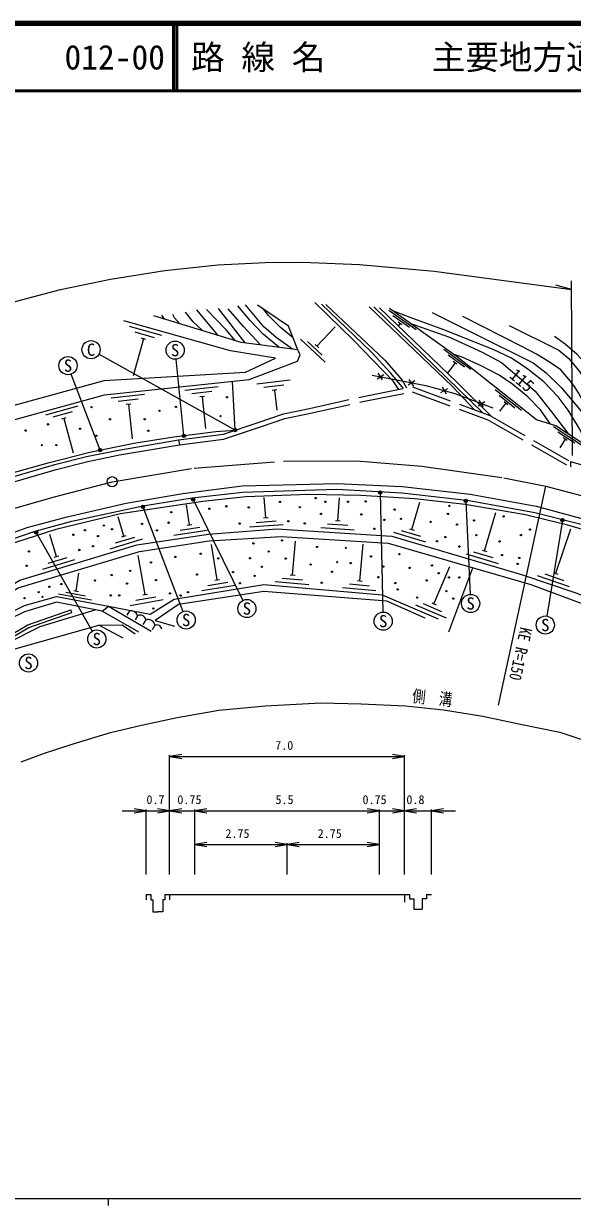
# Model space of a CAD drawing. Units: millimetres at full size, sheet at 1:1000, with parts at other scales. Extents: x 40000 to 680000, y 20000 to 380000.
# Drawn here: x 155427 to 237182, y 204000 to 380000 of the extents above; entities that cross this region are included whole.
import ezdxf
from ezdxf.enums import TextEntityAlignment as Align

# ---------------------------------------------------------------- set-up
doc = ezdxf.new("R2010")
doc.units = ezdxf.units.MM
doc.header["$LTSCALE"] = 1000
doc.linetypes.add('CHAIN', pattern=[18.5, 12, -1.5, 3.5, -1.5])
doc.linetypes.add('DASHED', pattern=[7.5, 6, -1.5])
for name, color, linetype, lineweight in [('M-BGD', 7, 'Continuous', 25), ('M-BMK', 2, 'CHAIN', 13), ('M-BMK-SRVR', 3, 'Continuous', 25), ('M-STR-HTXT', 7, 'Continuous', 13), ('M-STR-STRC', 7, 'Continuous', 25), ('M-TTL', 2, 'Continuous', 140), ('M-TTL-BAND', 7, 'Continuous', 25), ('M-TTL-LINE', 7, 'Continuous', 50)]:
    doc.layers.add(name, color=color, linetype=linetype, lineweight=lineweight)
doc.layers.add('M-TTL-TXT', color=7, linetype='Continuous')
doc.styles.add('ＭＳ ゴシック', font='')
doc.styles.get('ＭＳ ゴシック').set_extended_font_data('MS Gothic')

# ---------------------------------------------------------------- blocks, each defined once
blk = doc.blocks.new('open_arrow')
at = {"color": 0, "linetype": 'Continuous', "lineweight": -2}
blk.add_lwpolyline([(7.5, 1.25), (0, 0), (7.5, -1.25)], dxfattribs=at)

msp = doc.modelspace()

# ---------------------------------------------------------------- hatches: boundary and pattern name
at = {"layer": 'M-STR-STRC'}
for points in [[(179536, 318713, -1), (179097, 318474, -0.41421), (179197, 318813, -0.41421)], [(187139, 319576, -1), (186700, 319337, -0.41421), (186800, 319676, -0.41421)], [(167038, 316604, -1), (166599, 316365, -0.41421), (166699, 316704, -0.41421)], [(208784, 310272, -1), (208345, 310033, -0.41421), (208445, 310372, -0.41421)], [(173426, 308154, -1), (172987, 307915, -0.41421), (173087, 308254, -0.41421)], [(180899, 309262, -1), (180460, 309023, -0.41421), (180560, 309362, -0.41421)], [(221525, 309026, -1), (221086, 308787, -0.41421), (221186, 309126, -0.41421)], [(235912, 306176, -1), (235473, 305937, -0.41421), (235573, 306276, -0.41421)], [(157537, 304342, -1), (157097, 304103, -0.41421), (157197, 304442, -0.41421)]]:
    msp.add_hatch(color=256, dxfattribs=at).paths.add_polyline_path(points)

# ---------------------------------------------------------------- linework, layer by layer
at = {"layer": 'M-BGD'}
for p, q in [((176434, 336008), (176020, 336583)), ((184394, 333575), (181214, 337391)), ((188433, 332450), (184479, 337577)), ((207616, 337844), (223860, 322015)), ((213886, 334391), (209815, 337293)), ((212898, 334727), (210455, 336468)), ((176036, 333532), (171223, 334888)), ((199135, 331961), (201822, 334849)), ((211787, 335150), (211217, 335556)), ((211502, 335353), (211232, 334974)), ((173304, 333055), (171746, 327523)), ((174911, 333226), (172023, 334039)), ((173641, 332960), (172967, 333150)), ((196691, 333005), (200352, 329599)), ((197730, 332653), (199927, 330610)), ((198879, 332199), (199391, 331723)), ((222072, 328467), (218056, 331446)), ((219706, 329475), (218564, 327934)), ((221090, 328822), (218680, 330609)), ((219987, 329266), (219425, 329683)), ((208092, 327095), (209078, 327760)), ((208914, 326930), (208245, 327922)), ((184398, 325891), (179424, 325375)), ((186919, 319457), (186558, 326718)), ((195132, 326888), (190169, 326284)), ((194212, 326172), (191234, 325809)), ((212723, 326194), (213710, 326859)), ((213545, 326029), (212877, 327021)), ((217606, 325051), (218641, 325636)), ((218412, 324822), (217823, 325863)), ((173426, 324754), (168453, 324239)), ((172493, 324054), (169509, 323745)), ((183465, 325191), (180481, 324882)), ((182383, 324476), (181686, 324403)), ((182035, 324439), (182526, 319695)), ((193143, 325437), (192448, 325353)), ((192796, 325395), (193158, 322417)), ((223954, 322919), (223308, 323925)), ((229602, 322366), (225689, 325479)), ((228633, 322754), (226285, 324622)), ((163483, 323014), (158664, 321679)), ((162679, 322169), (159788, 321368)), ((171411, 323339), (170715, 323267)), ((171063, 323303), (171595, 318171)), ((223136, 323102), (224137, 323745)), ((227272, 323453), (226338, 322280)), ((227546, 323235), (226998, 323671)), ((161731, 321284), (161057, 321097)), ((161394, 321190), (162814, 316064)), ((238548, 317238), (234360, 319969)), ((237547, 317533), (235034, 319172)), ((178524, 318034), (178651, 317295)), ((236127, 318101), (235307, 316845)), ((236420, 317910), (235834, 318292)), ((236899, 314805), (236899, 313971)), ((180124, 305356), (179682, 308323)), ((191501, 306420), (191272, 309411)), ((202256, 305986), (202466, 309383)), ((213267, 304681), (214463, 308718)), ((170378, 303673), (169509, 306544)), ((191153, 306393), (191850, 306446)), ((224082, 301478), (225775, 307193)), ((177827, 303801), (182773, 304537)), ((178728, 304542), (181696, 304983)), ((179777, 305305), (180470, 305408)), ((189101, 305032), (194086, 305415)), ((190052, 305706), (193043, 305936)), ((199687, 304942), (204677, 304634)), ((200722, 305479), (203716, 305294)), ((201907, 306007), (202605, 305964)), ((211659, 304532), (214535, 303680)), ((212932, 304781), (213603, 304582)), ((234706, 298135), (236957, 304744)), ((160327, 300632), (159332, 303924)), ((168332, 301800), (173118, 303248)), ((169116, 302664), (171987, 303533)), ((170043, 303571), (170713, 303774)), ((195510, 297890), (195952, 302922)), ((210530, 304241), (215324, 302821)), ((184262, 297153), (183411, 302407)), ((205536, 297010), (206017, 302489)), ((221344, 301037), (226138, 299617)), ((222474, 301328), (225350, 300476)), ((223747, 301577), (224418, 301378)), ((158282, 298760), (163068, 300207)), ((159065, 299624), (161937, 300492)), ((159992, 300531), (160662, 300733)), ((173531, 294979), (172510, 300770)), ((163261, 295511), (163632, 298169)), ((195161, 297921), (195859, 297860)), ((216557, 293587), (218926, 299159)), ((218757, 289442), (222354, 298966)), ((231953, 297805), (236686, 296194)), ((233093, 298051), (235932, 297084)), ((234375, 298248), (235037, 298023)), ((181986, 295568), (186921, 296368)), ((182877, 296321), (185838, 296800)), ((183916, 297097), (184607, 297209)), ((192915, 296914), (197895, 296476)), ((193963, 297424), (196952, 297161)), ((202941, 296033), (207922, 295596)), ((203989, 296544), (206978, 296281)), ((205187, 297041), (205885, 296979)), ((160640, 295080), (165557, 294173)), ((161705, 295341), (164655, 294797)), ((162917, 295575), (163606, 295448)), ((171277, 293364), (176201, 294232)), ((172158, 294128), (175112, 294649)), ((173186, 294919), (173876, 295040)), ((162604, 292322), (162465, 292718)), ((167117, 292513), (168094, 293247)), ((171187, 292536), (170813, 291899)), ((213787, 293461), (218389, 291505)), ((214942, 293622), (217703, 292448)), ((216235, 293724), (216879, 293450)), ((170258, 288485), (166617, 290418)), ((172406, 291826), (172029, 291185)), ((173636, 291217), (173210, 290492)), ((174963, 290397), (174555, 289702)), ((173684, 250294), (173684, 249508)), ((173684, 250294), (174386, 250294)), ((176482, 250294), (177184, 250294)), ((177184, 250294), (177184, 249508)), ((177184, 250294), (212184, 250294)), ((212184, 250294), (212924, 250294)), ((212184, 250294), (212184, 249159)), ((212924, 250294), (212924, 249664)), ((215444, 250294), (216184, 250294)), ((215444, 250294), (215444, 249664)), ((212924, 249664), (213552, 249664)), ((213552, 249664), (213552, 248138)), ((215444, 249664), (214816, 249664)), ((214816, 249664), (214816, 248138)), ((213552, 248138), (214816, 248138))]:
    msp.add_line(p, q, dxfattribs=at)
for points in [[(193470, 331792), (191132, 333757), (189172, 335764), (187359, 337963)], [(195485, 331529), (193028, 333254), (191221, 334866), (188484, 338139)], [(196300, 331423), (194879, 334946), (190247, 338080)], [(211323, 325525), (210524, 326695), (207482, 329821), (204593, 332835), (198837, 338480)], [(212021, 325663), (210113, 327922), (207181, 331143), (199792, 338222)], [(200449, 338194), (209237, 329890), (211809, 326882), (212477, 325752)], [(110641, 296987), (112390, 307446), (126457, 310352), (138433, 315659), (148842, 319581), (167462, 324739), (189047, 326976), (196246, 329712), (196610, 330654), (196300, 331423), (187814, 332530), (174827, 336499)], [(178670, 335325), (177928, 336186), (177666, 336697)], [(182062, 334288), (180675, 335608), (179535, 337014)], [(186926, 332802), (185603, 334404), (182669, 337405)], [(190701, 332154), (188165, 334869), (185904, 337536)], [(195590, 333184), (193655, 334814), (191902, 336527), (191144, 337473)], [(222604, 322483), (219263, 326015), (206918, 337844)], [(225138, 321490), (219996, 326558), (208446, 337650)], [(239500, 316976), (234723, 320091), (231835, 320973), (219879, 330487), (209920, 337587)], [(239500, 316976), (238287, 319582), (236578, 322452), (235065, 324425), (232953, 326665), (230526, 328546), (228091, 330199), (225404, 331447), (218048, 334415), (213040, 336212), (210448, 337210)], [(216277, 336989), (224240, 332997), (229273, 330545), (231336, 329477), (233279, 327999), (235521, 325795), (238235, 322585), (239743, 320440), (240813, 318255)], [(241609, 319030), (239195, 322968), (238073, 325024), (237490, 325943), (236860, 326794), (235449, 328419), (233642, 329683), (231842, 330770), (229674, 331914), (220848, 336366)], [(113123, 313648), (112526, 308637), (126286, 311711), (146944, 321245), (167418, 326870), (188500, 328083), (192937, 330161), (186253, 331278), (170353, 335756)], [(212971, 335411), (218853, 333321), (223730, 331092), (226631, 329515), (231615, 325272), (234080, 322177), (236618, 318855)], [(227790, 335019), (235144, 331370), (236638, 330136), (238242, 328169), (239676, 325858), (240872, 323947), (241938, 321554), (242631, 320026)], [(243543, 320914), (241786, 324680), (240479, 327413), (239256, 329234), (237907, 330724), (236123, 332252), (234512, 333400)], [(233905, 320341), (232423, 322462), (230538, 324406), (228324, 326250), (226291, 327642), (223576, 329052), (220768, 330336), (219562, 330713)], [(207353, 327663), (215374, 326103), (219668, 324910), (225332, 322782)], [(75859, 274624), (79320, 276675), (82872, 277976), (84262, 278193), (85525, 278127), (85815, 277948), (96625, 284327), (107345, 290758), (120282, 298227), (132653, 304607), (141565, 308506), (148737, 311354), (153224, 312939), (159099, 314594), (165298, 316177), (171843, 317499), (177820, 318456), (184050, 319257), (186919, 319457)], [(76851, 272593), (81710, 275012), (86113, 277498), (105182, 288882), (116433, 295498), (126484, 300820), (132967, 304155), (141397, 307977), (147425, 310313), (153110, 312298), (160087, 314331), (164813, 315514), (169552, 316492), (178524, 318034), (185188, 318877)], [(86489, 276850), (86490, 276850), (105564, 288237), (116799, 294843), (126831, 300155), (133294, 303479), (141688, 307285), (147684, 309609), (153339, 311583), (160283, 313607), (164980, 314782), (169691, 315755), (178634, 317292), (185230, 318127)], [(236899, 314805), (250625, 310850), (259019, 307884), (267715, 304667), (279659, 300090), (295501, 294392), (309718, 289323), (320591, 285888), (333984, 282758), (343651, 281337), (350812, 280848), (363476, 280868), (374651, 281739)], [(80235, 265662), (88567, 269754), (98022, 275307), (109730, 282260), (117530, 286911), (125014, 291129), (132760, 295346), (139047, 298394), (144756, 300773), (149886, 302766), (155957, 304939), (161930, 306529), (170697, 308567), (179160, 310019), (187969, 311185), (202111, 311486), (211825, 311086), (221941, 309918), (231782, 308118), (238919, 306214)], [(80652, 264808), (89018, 268917), (98505, 274489), (110160, 281537), (117887, 286223), (125139, 290293), (133117, 294705), (139367, 297742), (145477, 300307), (150301, 302061), (157152, 304393), (162608, 305911), (173211, 308206), (180532, 309391), (188041, 310236), (202036, 310656), (211751, 310138), (221801, 308978), (231574, 307191), (238687, 305411)], [(244799, 302884), (236486, 305304), (233451, 306070), (230181, 306867), (221219, 308367), (213692, 309213), (205690, 309733), (197930, 309867), (188511, 309546), (182106, 308829), (169860, 306991), (160242, 304639), (151256, 301789), (142484, 298368), (136454, 295610), (124268, 289238), (117343, 285367), (105442, 278260), (90995, 269707), (87391, 267762), (80868, 264366)], [(81365, 263349), (87389, 265713), (95429, 270007), (105435, 276067), (117932, 283822), (131854, 290597), (144087, 290003), (147694, 292836), (154865, 297099), (172295, 302372), (182960, 303958), (193174, 304743), (210289, 303686), (229759, 297919), (237676, 295223), (245659, 292169), (259325, 288852), (266184, 292045), (277942, 278654), (283035, 279212), (303322, 273983), (322652, 265669), (332533, 263389)], [(147872, 291761), (154631, 295970), (172715, 301369), (183051, 302994), (193803, 303634), (209727, 302617), (230996, 296468), (245543, 291070), (258151, 287896)], [(168094, 293247), (174304, 292067), (177861, 294293), (191237, 296459), (208835, 294913), (217169, 291371)], [(148662, 289931), (155568, 293333), (160344, 294676), (168094, 293247), (174446, 289518)], [(215252, 291476), (209564, 294002), (191236, 295403), (178506, 293480), (175047, 291124), (177892, 290281)], [(166160, 292700), (157856, 290144), (147749, 285102), (166617, 290418), (170116, 290474), (172041, 289117)], [(147855, 285666), (156033, 290451), (162465, 292718)], [(148020, 285276), (156210, 290068), (162604, 292322)], [(172612, 289387), (167117, 292513), (160301, 293844), (155570, 292376), (148979, 289197)], [(174386, 250294), (174386, 249485), (174697, 249485), (174697, 247701), (175434, 247701)], [(176482, 250294), (176482, 249485), (176172, 249485), (176172, 247701), (175434, 247701)]]:
    msp.add_lwpolyline(points, dxfattribs=at)
at = {"layer": 'M-BGD', "linetype": 'DASHED'}
for points in [[(185188, 318877), (190354, 320606), (194164, 321896), (198039, 322684), (206049, 324490), (213360, 325925), (224889, 321632), (236899, 314805)], [(185230, 318127), (190586, 319919), (194353, 321194), (198191, 321975), (206199, 323781), (213298, 325174), (224581, 320973), (236899, 313971)]]:
    msp.add_lwpolyline(points, dxfattribs=at)
at = {"layer": 'M-BGD'}
for centre in [(185714, 324355), (165536, 322901), (175667, 322347), (178113, 322914), (159067, 320322), (168277, 321083), (173466, 321070), (184757, 321535), (155722, 319380), (163834, 319666), (166241, 318617), (173987, 319362), (158138, 317217), (160304, 317217), (185617, 308110), (188959, 307941), (193610, 308757), (196581, 308004), (198946, 309342), (200390, 308799), (203744, 308798), (206402, 308839), (218860, 308187), (177420, 307222), (183102, 307755), (199720, 306980), (205732, 306916), (210691, 307627), (211654, 306247), (218651, 306974), (226945, 306615), (164561, 304545), (167376, 305245), (168600, 304690), (173067, 305484), (175294, 304519), (177021, 305677), (187607, 305549), (194845, 305893), (197314, 305559), (207678, 304763), (209185, 306080), (216056, 305804), (220011, 305386), (222543, 306013), (230858, 304650), (162840, 303870), (166497, 303674), (193924, 303033), (216998, 302898), (218274, 303525), (222877, 303818), (226338, 302894), (229519, 303835), (156221, 301390), (163714, 301606), (165783, 302155), (181814, 301058), (189665, 302583), (191920, 301386), (199154, 302065), (203433, 301930), (211409, 300983), (220346, 302104), (155894, 299268), (174395, 299758), (178042, 300584), (184433, 300361), (189133, 300380), (194474, 300327), (198191, 299446), (202142, 299793), (204166, 299658), (207172, 300659), (209000, 299136), (216256, 299312), (226715, 300846), (229017, 299529), (229268, 300428), (168548, 297870), (171298, 298495), (181277, 297938), (186641, 298315), (189839, 297758), (190919, 299092), (201390, 298368), (208289, 297547), (212957, 298939), (217278, 298134), (218800, 297533), (220328, 297533), (159239, 296136), (161032, 296536), (166076, 297066), (170836, 296609), (175168, 297127), (187651, 296654), (199848, 296731), (210792, 296686), (211172, 295737), (215480, 297081), (155555, 294440), (157681, 295325), (158238, 294630), (168408, 294836), (169683, 294836), (177237, 295141), (178810, 294819), (179915, 295315), (214061, 294510), (218385, 295478), (219437, 294362), (174737, 292895)]:
    msp.add_circle(centre, 100, dxfattribs=at)
for centre, radius, start, end in [((171400, 291501), 1056, 17.8876, 101.64548), ((172780, 291035), 875, 12.04523, 115.35111), ((173969, 290272), 1002, 7.20131, 109.36979), ((175225, 289629), 812, 14.12028, 108.8229)]:
    msp.add_arc(centre, radius, start, end, dxfattribs=at)
at = {"layer": 'M-BMK'}
msp.add_lwpolyline([(78653, 268903), (105275, 283790), (118255, 291425), (128148, 296772), (137643, 301543), (140581, 302870), (151252, 306995), (159823, 309485), (168620, 311779), (180852, 313800), (194121, 314838), (205023, 314898), (214766, 314089), (226965, 312369), (233253, 311096), (243975, 308252)], dxfattribs=at)
at = {"layer": 'M-BMK-SRVR'}
msp.add_circle((168620, 311779), 750, dxfattribs=at)
at = {"layer": 'M-STR-HTXT'}
for p, q in [((237179, 315705), (237069, 341705)), ((237075, 340387), (234710, 341049)), ((186919, 319457), (166649, 330778)), ((179317, 318594), (178137, 330025)), ((166819, 316485), (162517, 327803)), ((208564, 310153), (208967, 292356)), ((226165, 278472), (233253, 311096)), ((173207, 308035), (179157, 292439)), ((180680, 309143), (188095, 294099)), ((221306, 308906), (221958, 294989)), ((235692, 306056), (233366, 291765)), ((157317, 304222), (165663, 289523)), ((177184, 256294), (177184, 271040)), ((212184, 256294), (212184, 271040)), ((177184, 270860), (212184, 270860)), ((170084, 262781), (180784, 262781)), ((173584, 262781), (184534, 262781)), ((173684, 253294), (173684, 262961)), ((177184, 253294), (177184, 262961)), ((180934, 253294), (180934, 262961)), ((180934, 262781), (208434, 262781)), ((204834, 262781), (215784, 262781)), ((208434, 253294), (208434, 262961)), ((208584, 262781), (219784, 262781)), ((212184, 253294), (212184, 262961)), ((216184, 253294), (216184, 262961)), ((180934, 257740), (194684, 257740)), ((194684, 253294), (194684, 257920)), ((194684, 257740), (208434, 257740))]:
    msp.add_line(p, q, dxfattribs=at)
for points in [[(66086, 294640), (82506, 303025), (94584, 309986), (107177, 317317), (117978, 322983), (127491, 328043), (134023, 331267), (141277, 334369), (147426, 336540), (154348, 338687), (160934, 340400), (168367, 341965), (176465, 343211), (184379, 344067), (191393, 344405), (196987, 344464), (205487, 344120), (216595, 343134), (237075, 340387)], [(155059, 270061), (158533, 271353), (162681, 272696), (168347, 274445), (172964, 275509), (178315, 276643), (184530, 277741), (191483, 278402), (199687, 278850), (205721, 278703), (212326, 278380), (217988, 277789), (223854, 276871), (229229, 275737), (235303, 274452), (243028, 271901)]]:
    msp.add_lwpolyline(points, dxfattribs=at)
for centre in [(165470, 331436), (177999, 331368), (162037, 329065), (188692, 292889), (222021, 293640), (179639, 291177), (208998, 291006), (233149, 290433), (166329, 288349), (156157, 284780)]:
    msp.add_circle(centre, 1350, dxfattribs=at)
at = {"layer": 'M-STR-STRC'}
for centre in [(179317, 318594), (186919, 319457), (166819, 316485), (208564, 310153), (173207, 308035), (180680, 309143), (221306, 308906), (235692, 306056), (157317, 304222)]:
    msp.add_circle(centre, 250, dxfattribs=at)
at = {"layer": 'M-TTL'}
msp.add_line((680000, 380000), (40000, 380000), dxfattribs=at)
at = {"layer": 'M-TTL-BAND'}
for p, q in [((40000, 205000), (579000, 205000)), ((168000, 205000), (168000, 204000))]:
    msp.add_line(p, q, dxfattribs=at)
at = {"layer": 'M-TTL-LINE'}
for p, q in [((177750, 380000), (177750, 370000)), ((178250, 380000), (178250, 370000)), ((40000, 370000), (680000, 370000))]:
    msp.add_line(p, q, dxfattribs=at)

# ---------------------------------------------------------------- block references
at = {"layer": 'M-STR-HTXT', "xscale": 240, "yscale": 240}
for p in [(177184, 270860), (177184, 262781), (180934, 262781), (180934, 262781), (212184, 262781), (216184, 262781), (180934, 257740), (194684, 257740)]:
    msp.add_blockref('open_arrow', p, dxfattribs=at)
at = {"layer": 'M-STR-HTXT', "xscale": 240, "yscale": 240, "rotation": 180}
for p in [(212184, 270860), (173684, 262781), (177184, 262781), (208434, 262781), (208434, 262781), (212184, 262781), (194684, 257740), (208434, 257740)]:
    msp.add_blockref('open_arrow', p, dxfattribs=at)

# ---------------------------------------------------------------- texts
at = {"layer": 'M-BGD', "style": 'ＭＳ ゴシック'}
msp.add_text('115', height=1833, rotation=319.595, dxfattribs=at).set_placement((228727, 325773), align=Align.BOTTOM_CENTER)
at = {"layer": 'M-STR-HTXT', "style": 'ＭＳ ゴシック'}
for s, height, p in [('C', 1833, (165470, 331436)), ('S', 1833, (177999, 331368)), ('S', 1833, (162037, 329065)), ('S', 1833, (222021, 293640)), ('S', 1833, (188692, 292889)), ('S', 1833, (179639, 291177)), ('S', 1833, (208998, 291006)), ('S', 1833, (233149, 290433)), ('S', 1833, (166329, 288349)), ('S', 1833, (156157, 284780)), ('7.0', 1320, (194252, 272507)), ('0.7', 1320, (175070, 264428)), ('0.75', 1320, (180128, 264428)), ('5.5', 1320, (194298, 264428)), ('0.75', 1320, (207712, 264428)), ('0.8', 1320, (213802, 264428)), ('2.75', 1320, (187283, 259387)), ('2.75', 1320, (201033, 259387))]:
    msp.add_text(s, height=height, dxfattribs=at).set_placement(p, align=Align.MIDDLE_CENTER)
at = {"layer": 'M-STR-HTXT', "style": 'ＭＳ ゴシック', "width": 0.8}
for s, rotation, p in [('KE R=150', 257.742, (228047, 286435)), ('側\u3000溝', 354.033, (216164, 278129))]:
    msp.add_text(s, height=1833, rotation=rotation, dxfattribs=at).set_placement(p, align=Align.BOTTOM_CENTER)
at = {"layer": 'M-TTL-TXT', "style": 'ＭＳ ゴシック'}
for s, p in [('012-00', (161521, 375000)), ('路 線 名', (180380, 375000)), ('主要地方道\u3000新南陽津和野線', (216234, 375000))]:
    msp.add_text(s, height=3666, dxfattribs=at).set_placement(p, align=Align.MIDDLE_LEFT)

doc.saveas('drawing.dxf')
